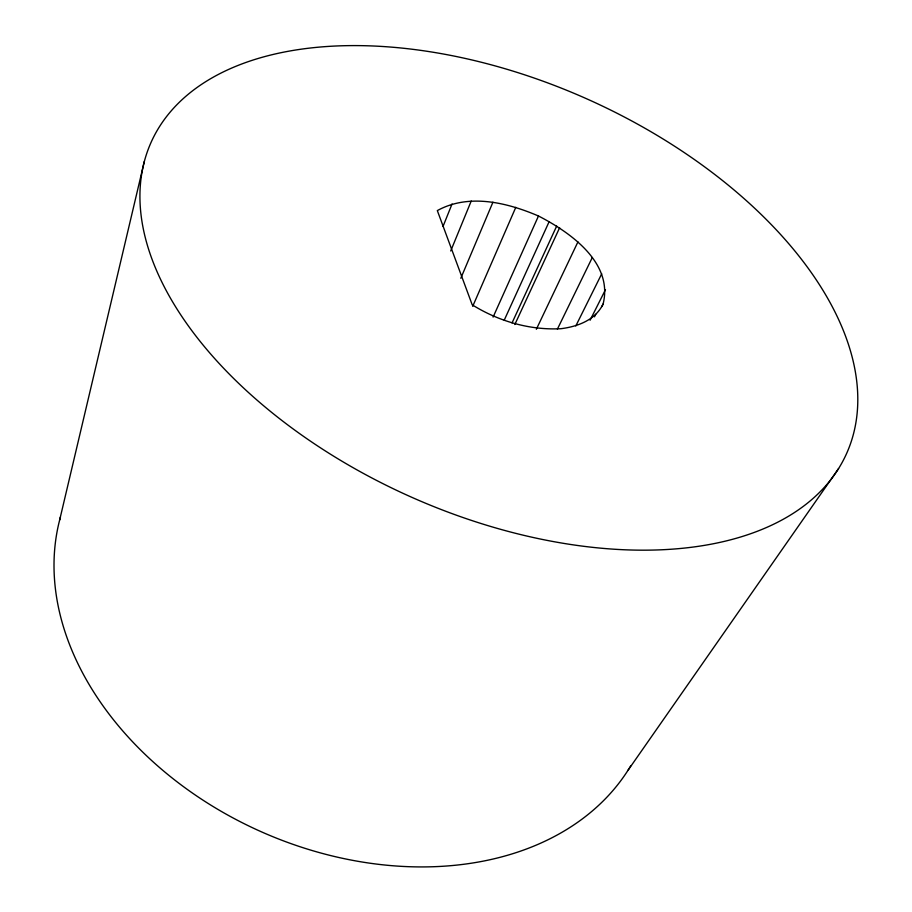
<?xml version="1.0" encoding="UTF-8"?>
<svg xmlns="http://www.w3.org/2000/svg" width="912" height="912" viewBox="0 0 912 912"><rect width="100%" height="100%" fill="white"/><g stroke="black" fill="none" stroke-linecap="round" stroke-linejoin="round"><path stroke-width="1.37" d="M603.083 304.084C613.571 262.736 570.228 232.332 538.479 215.996C507.254 202.612 468.871 193.184 437.327 210.592L472.211 304.813C498.59 321.275 529.792 330.326 560.96 328.708C577.638 326.576 595.274 320.169 603.083 304.084L601.806 306.626M59.679 519.943L144.335 161.447M443.038 226.415L452.056 203.946M450.722 250.971L471.219 201.028M460.822 278.263L492.925 202.202M472.701 306.364L515.804 207.309M493.096 317.102L538.479 215.996M504.245 320.158L549.047 221.867M512.042 322.939L556.662 226.096M514.835 324.512L559.626 227.749M536.336 329.289L577.946 241.862M557.414 329.084L592.298 257.526M575.814 325.949L601.726 273.805M590.098 320.215L605.465 289.685M594.464 316.829L595.753 314.298M627.878 770.492L838.573 468.574A380.977 217.592 24.1 0 0 429.37 51.642A380.977 217.592 24.1 0 0 228.627 373.43A380.977 217.592 24.1 0 0 838.573 468.574M630.887 765.601A312.656 231.067 24.1 0 1 264.07 832.987A312.656 231.067 24.1 0 1 60.42 517.15"/></g></svg>
